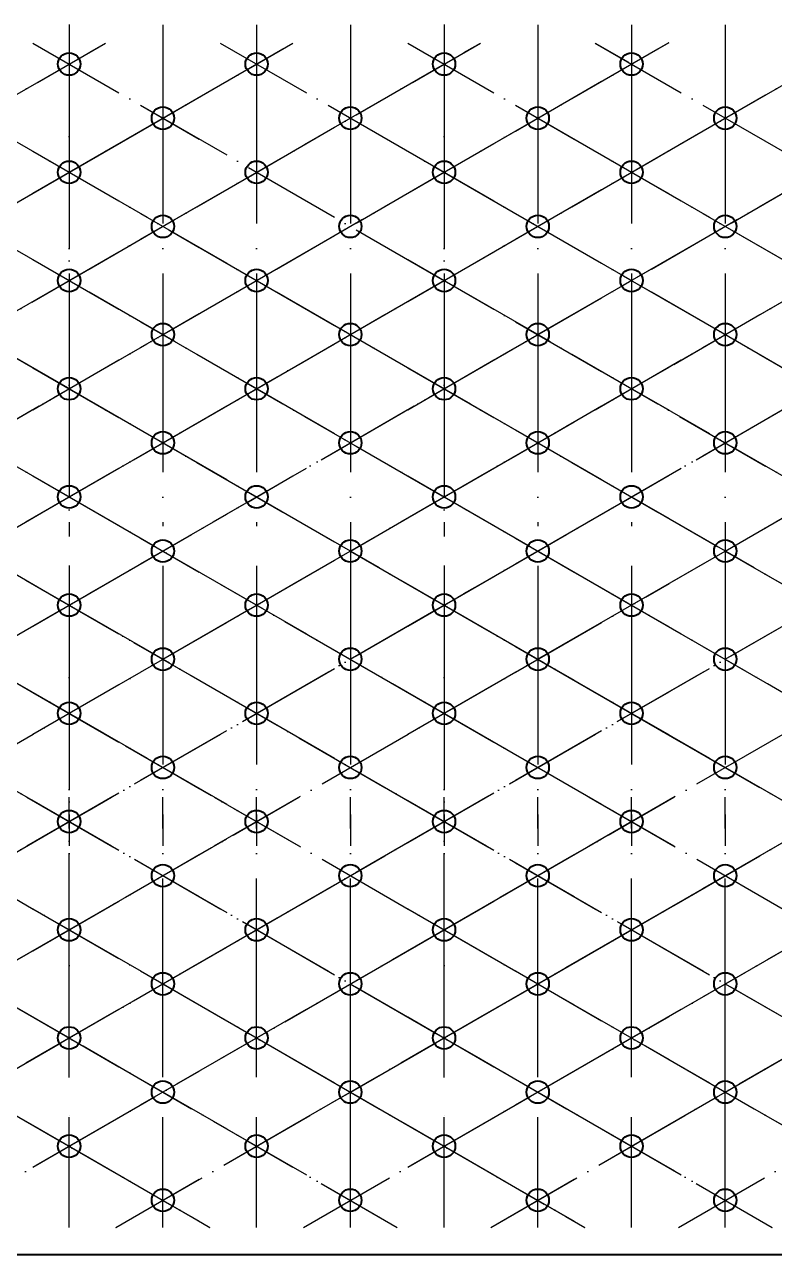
# Model space of a CAD drawing. Header units: millimetres. Extents: x 6220 to 53600, y -8031 to 13822.
# Drawn here: x 51968 to 52421, y -1063 to -321 of the extents above; entities that cross this region are included whole.
import ezdxf

# ---------------------------------------------------------------- set-up
doc = ezdxf.new("R2010")
doc.units = ezdxf.units.MM
doc.linetypes.add('ACAD_ISO04W100', pattern=[30, 24, -3, 0, -3])
doc.layers.add('粗线', color=7, linetype='Continuous', lineweight=40)
doc.layers.add('轮廓线', color=7, linetype='Continuous', lineweight=40)
doc.layers.add('轴线', color=5, linetype='ACAD_ISO04W100')

msp = doc.modelspace()

# ---------------------------------------------------------------- linework, layer by layer
at = {"layer": '粗线', "color": 0}
msp.add_line((49749.502, -1062.981), (53440.309, -1062.981), dxfattribs=at)
at = {"layer": '轮廓线', "color": 0}
for centre in [(51994.981, -344.61), (51994.981, -344.61), (51994.981, -344.61), (51994.981, -344.61), (51994.981, -344.61), (51994.981, -344.61), (52108.095, -344.61), (52108.095, -344.61), (52108.095, -344.61), (52108.095, -344.61), (52221.209, -344.61), (52221.209, -344.61), (52221.209, -344.61), (52221.209, -344.61), (52221.209, -344.61), (52221.209, -344.61), (52334.323, -344.61), (52334.323, -344.61), (52334.323, -344.61), (52334.323, -344.61), (52051.538, -377.263), (52051.538, -377.263), (52051.538, -377.263), (52051.538, -377.263), (52051.538, -377.263), (52051.538, -377.263), (52164.652, -377.263), (52164.652, -377.263), (52164.652, -377.263), (52164.652, -377.263), (52277.766, -377.263), (52277.766, -377.263), (52277.766, -377.263), (52277.766, -377.263), (52277.766, -377.263), (52277.766, -377.263), (52390.88, -377.263), (52390.88, -377.263), (51994.981, -409.916), (51994.981, -409.916), (51994.981, -409.916), (51994.981, -409.916), (51994.981, -409.916), (51994.981, -409.916), (52108.095, -409.916), (52108.095, -409.916), (52108.095, -409.916), (52108.095, -409.916), (52221.209, -409.916), (52221.209, -409.916), (52221.209, -409.916), (52221.209, -409.916), (52221.209, -409.916), (52221.209, -409.916), (52334.323, -409.916), (52334.323, -409.916), (52334.323, -409.916), (52334.323, -409.916), (52051.538, -442.569), (52051.538, -442.569), (52051.538, -442.569), (52051.538, -442.569), (52051.538, -442.569), (52051.538, -442.569), (52164.652, -442.569), (52164.652, -442.569), (52164.652, -442.569), (52164.652, -442.569), (52277.766, -442.569), (52277.766, -442.569), (52277.766, -442.569), (52277.766, -442.569), (52277.766, -442.569), (52277.766, -442.569), (52390.88, -442.569), (52390.88, -442.569), (51994.981, -475.223), (51994.981, -475.223), (51994.981, -475.223), (51994.981, -475.223), (51994.981, -475.223), (51994.981, -475.223), (52108.095, -475.223), (52108.095, -475.223), (52108.095, -475.223), (52108.095, -475.223), (52221.209, -475.223), (52221.209, -475.223), (52221.209, -475.223), (52221.209, -475.223), (52221.209, -475.223), (52221.209, -475.223), (52334.323, -475.223), (52334.323, -475.223), (52334.323, -475.223), (52334.323, -475.223), (52051.538, -507.876), (52051.538, -507.876), (52051.538, -507.876), (52051.538, -507.876), (52051.538, -507.876), (52051.538, -507.876), (52164.652, -507.876), (52164.652, -507.876), (52164.652, -507.876), (52164.652, -507.876), (52277.766, -507.876), (52277.766, -507.876), (52277.766, -507.876), (52277.766, -507.876), (52277.766, -507.876), (52277.766, -507.876), (52390.88, -507.876), (52390.88, -507.876), (51994.981, -540.529), (51994.981, -540.529), (51994.981, -540.529), (51994.981, -540.529), (51994.981, -540.529), (51994.981, -540.529), (52108.095, -540.529), (52108.095, -540.529), (52108.095, -540.529), (52108.095, -540.529), (52221.209, -540.529), (52221.209, -540.529), (52221.209, -540.529), (52221.209, -540.529), (52221.209, -540.529), (52221.209, -540.529), (52334.323, -540.529), (52334.323, -540.529), (52334.323, -540.529), (52334.323, -540.529), (52051.538, -573.182), (52051.538, -573.182), (52051.538, -573.182), (52051.538, -573.182), (52051.538, -573.182), (52051.538, -573.182), (52164.652, -573.182), (52164.652, -573.182), (52164.652, -573.182), (52164.652, -573.182), (52277.766, -573.182), (52277.766, -573.182), (52277.766, -573.182), (52277.766, -573.182), (52277.766, -573.182), (52277.766, -573.182), (52390.88, -573.182), (52390.88, -573.182), (51994.981, -605.835), (51994.981, -605.835), (51994.981, -605.835), (51994.981, -605.835), (51994.981, -605.835), (51994.981, -605.835), (51994.981, -605.835), (51994.981, -605.835), (51994.981, -605.835), (51994.981, -605.835), (51994.981, -605.835), (51994.981, -605.835), (52108.095, -605.835), (52108.095, -605.835), (52108.095, -605.835), (52108.095, -605.835), (52108.095, -605.835), (52108.095, -605.835), (52108.095, -605.835), (52108.095, -605.835), (52221.209, -605.835), (52221.209, -605.835), (52221.209, -605.835), (52221.209, -605.835), (52221.209, -605.835), (52221.209, -605.835), (52221.209, -605.835), (52221.209, -605.835), (52221.209, -605.835), (52221.209, -605.835), (52221.209, -605.835), (52221.209, -605.835), (52334.323, -605.835), (52334.323, -605.835), (52334.323, -605.835), (52334.323, -605.835), (52334.323, -605.835), (52334.323, -605.835), (52334.323, -605.835), (52334.323, -605.835), (52051.538, -638.489), (52051.538, -638.489), (52051.538, -638.489), (52051.538, -638.489), (52051.538, -638.489), (52051.538, -638.489), (52164.652, -638.489), (52164.652, -638.489), (52164.652, -638.489), (52164.652, -638.489), (52277.766, -638.489), (52277.766, -638.489), (52277.766, -638.489), (52277.766, -638.489), (52277.766, -638.489), (52277.766, -638.489), (52390.88, -638.489), (52390.88, -638.489), (51994.981, -671.142), (51994.981, -671.142), (51994.981, -671.142), (51994.981, -671.142), (51994.981, -671.142), (51994.981, -671.142), (51994.981, -671.142), (51994.981, -671.142), (51994.981, -671.142), (51994.981, -671.142), (51994.981, -671.142), (51994.981, -671.142), (52108.095, -671.142), (52108.095, -671.142), (52108.095, -671.142), (52108.095, -671.142), (52108.095, -671.142), (52108.095, -671.142), (52108.095, -671.142), (52108.095, -671.142), (52221.209, -671.142), (52221.209, -671.142), (52221.209, -671.142), (52221.209, -671.142), (52221.209, -671.142), (52221.209, -671.142), (52221.209, -671.142), (52221.209, -671.142), (52221.209, -671.142), (52221.209, -671.142), (52221.209, -671.142), (52221.209, -671.142), (52334.323, -671.142), (52334.323, -671.142), (52334.323, -671.142), (52334.323, -671.142), (52334.323, -671.142), (52334.323, -671.142), (52334.323, -671.142), (52334.323, -671.142), (52051.538, -703.795), (52051.538, -703.795), (52051.538, -703.795), (52051.538, -703.795), (52164.652, -703.795), (52164.652, -703.795), (52164.652, -703.795), (52164.652, -703.795), (52277.766, -703.795), (52277.766, -703.795), (52277.766, -703.795), (52277.766, -703.795), (52390.88, -703.795), (52390.88, -703.795), (51994.981, -736.448), (51994.981, -736.448), (51994.981, -736.448), (51994.981, -736.448), (51994.981, -736.448), (51994.981, -736.448), (52108.095, -736.448), (52108.095, -736.448), (52108.095, -736.448), (52108.095, -736.448), (52221.209, -736.448), (52221.209, -736.448), (52221.209, -736.448), (52221.209, -736.448), (52221.209, -736.448), (52221.209, -736.448), (52334.323, -736.448), (52334.323, -736.448), (52334.323, -736.448), (52334.323, -736.448), (52051.538, -769.102), (52051.538, -769.102), (52051.538, -769.102), (52051.538, -769.102), (52164.652, -769.102), (52164.652, -769.102), (52164.652, -769.102), (52164.652, -769.102), (52277.766, -769.102), (52277.766, -769.102), (52277.766, -769.102), (52277.766, -769.102), (52390.88, -769.102), (52390.88, -769.102), (51994.981, -801.755), (51994.981, -801.755), (51994.981, -801.755), (51994.981, -801.755), (51994.981, -801.755), (51994.981, -801.755), (51994.981, -801.755), (51994.981, -801.755), (51994.981, -801.755), (51994.981, -801.755), (51994.981, -801.755), (51994.981, -801.755), (52108.095, -801.755), (52108.095, -801.755), (52108.095, -801.755), (52108.095, -801.755), (52108.095, -801.755), (52108.095, -801.755), (52108.095, -801.755), (52108.095, -801.755), (52221.209, -801.755), (52221.209, -801.755), (52221.209, -801.755), (52221.209, -801.755), (52221.209, -801.755), (52221.209, -801.755), (52221.209, -801.755), (52221.209, -801.755), (52221.209, -801.755), (52221.209, -801.755), (52221.209, -801.755), (52221.209, -801.755), (52334.323, -801.755), (52334.323, -801.755), (52334.323, -801.755), (52334.323, -801.755), (52334.323, -801.755), (52334.323, -801.755), (52334.323, -801.755), (52334.323, -801.755), (52051.538, -834.408), (52051.538, -834.408), (52051.538, -834.408), (52051.538, -834.408), (52164.652, -834.408), (52164.652, -834.408), (52164.652, -834.408), (52164.652, -834.408), (52277.766, -834.408), (52277.766, -834.408), (52277.766, -834.408), (52277.766, -834.408), (52390.88, -834.408), (52390.88, -834.408), (51994.981, -867.061), (51994.981, -867.061), (51994.981, -867.061), (51994.981, -867.061), (51994.981, -867.061), (51994.981, -867.061), (52108.095, -867.061), (52108.095, -867.061), (52108.095, -867.061), (52108.095, -867.061), (52221.209, -867.061), (52221.209, -867.061), (52221.209, -867.061), (52221.209, -867.061), (52221.209, -867.061), (52221.209, -867.061), (52334.323, -867.061), (52334.323, -867.061), (52334.323, -867.061), (52334.323, -867.061), (52051.538, -899.714), (52051.538, -899.714), (52051.538, -899.714), (52051.538, -899.714), (52164.652, -899.714), (52164.652, -899.714), (52164.652, -899.714), (52164.652, -899.714), (52277.766, -899.714), (52277.766, -899.714), (52277.766, -899.714), (52277.766, -899.714), (52390.88, -899.714), (52390.88, -899.714), (51994.981, -932.368), (51994.981, -932.368), (51994.981, -932.368), (51994.981, -932.368), (51994.981, -932.368), (51994.981, -932.368), (51994.981, -932.368), (51994.981, -932.368), (51994.981, -932.368), (51994.981, -932.368), (51994.981, -932.368), (51994.981, -932.368), (52108.095, -932.368), (52108.095, -932.368), (52108.095, -932.368), (52108.095, -932.368), (52108.095, -932.368), (52108.095, -932.368), (52108.095, -932.368), (52108.095, -932.368), (52221.209, -932.368), (52221.209, -932.368), (52221.209, -932.368), (52221.209, -932.368), (52221.209, -932.368), (52221.209, -932.368), (52221.209, -932.368), (52221.209, -932.368), (52221.209, -932.368), (52221.209, -932.368), (52221.209, -932.368), (52221.209, -932.368), (52334.323, -932.368), (52334.323, -932.368), (52334.323, -932.368), (52334.323, -932.368), (52334.323, -932.368), (52334.323, -932.368), (52334.323, -932.368), (52334.323, -932.368), (52051.538, -965.021), (52051.538, -965.021), (52051.538, -965.021), (52051.538, -965.021), (52051.538, -965.021), (52051.538, -965.021), (52164.652, -965.021), (52164.652, -965.021), (52164.652, -965.021), (52164.652, -965.021), (52277.766, -965.021), (52277.766, -965.021), (52277.766, -965.021), (52277.766, -965.021), (52277.766, -965.021), (52277.766, -965.021), (52390.88, -965.021), (52390.88, -965.021), (51994.981, -997.674), (51994.981, -997.674), (51994.981, -997.674), (51994.981, -997.674), (51994.981, -997.674), (51994.981, -997.674), (51994.981, -997.674), (51994.981, -997.674), (51994.981, -997.674), (51994.981, -997.674), (51994.981, -997.674), (51994.981, -997.674), (52108.095, -997.674), (52108.095, -997.674), (52108.095, -997.674), (52108.095, -997.674), (52108.095, -997.674), (52108.095, -997.674), (52108.095, -997.674), (52108.095, -997.674), (52221.209, -997.674), (52221.209, -997.674), (52221.209, -997.674), (52221.209, -997.674), (52221.209, -997.674), (52221.209, -997.674), (52221.209, -997.674), (52221.209, -997.674), (52221.209, -997.674), (52221.209, -997.674), (52221.209, -997.674), (52221.209, -997.674), (52334.323, -997.674), (52334.323, -997.674), (52334.323, -997.674), (52334.323, -997.674), (52334.323, -997.674), (52334.323, -997.674), (52334.323, -997.674), (52334.323, -997.674), (52051.538, -1030.327), (52051.538, -1030.327), (52051.538, -1030.327), (52051.538, -1030.327), (52051.538, -1030.327), (52051.538, -1030.327), (52164.652, -1030.327), (52164.652, -1030.327), (52164.652, -1030.327), (52164.652, -1030.327), (52277.766, -1030.327), (52277.766, -1030.327), (52277.766, -1030.327), (52277.766, -1030.327), (52277.766, -1030.327), (52277.766, -1030.327), (52390.88, -1030.327), (52390.88, -1030.327)]:
    msp.add_circle(centre, 6.754, dxfattribs=at)
at = {"layer": '轴线', "color": 0, "ltscale": 2.5}
for p, q in [((51994.981, -320.8), (51994.981, -629.645)), ((51994.981, -320.8), (51994.981, -629.645)), ((52221.209, -320.8), (52221.209, -629.645)), ((52221.209, -320.8), (52221.209, -629.645)), ((51520.58, -331.94), (52016.925, -618.505)), ((51520.58, -618.505), (52016.925, -331.94)), ((51520.58, -331.94), (52016.925, -618.505)), ((51520.58, -618.505), (52016.925, -331.94)), ((51633.694, -331.94), (52073.478, -585.849)), ((51633.694, -331.94), (52073.478, -585.849)), ((51746.808, -331.94), (52073.478, -520.543)), ((51746.808, -331.94), (52243.153, -618.505)), ((51746.808, -487.892), (52016.925, -331.94)), ((51746.808, -553.199), (52130.039, -331.94)), ((51746.808, -618.505), (52243.153, -331.94)), ((51746.808, -331.94), (52073.478, -520.543)), ((51746.808, -331.94), (52243.153, -618.505)), ((51746.808, -487.892), (52016.925, -331.94)), ((51746.808, -553.199), (52130.039, -331.94)), ((51746.808, -618.505), (52243.153, -331.94)), ((51859.922, -331.94), (52073.478, -455.236)), ((51859.922, -331.94), (52299.706, -585.849)), ((51859.922, -331.94), (52073.478, -455.236)), ((51859.922, -331.94), (52299.706, -585.849)), ((51973.036, -553.199), (52356.944, -331.549)), ((51973.036, -331.94), (52073.478, -389.93)), ((51973.036, -331.94), (52299.706, -520.543)), ((51973.036, -331.94), (52356.944, -553.589)), ((51973.036, -422.586), (52130.039, -331.94)), ((51973.036, -487.892), (52243.153, -331.94)), ((51973.036, -331.94), (52073.478, -389.93)), ((51973.036, -331.94), (52299.706, -520.543)), ((51973.036, -331.94), (52469.381, -618.505)), ((51973.036, -422.586), (52130.039, -331.94)), ((51973.036, -487.892), (52243.153, -331.94)), ((51973.036, -553.199), (52356.267, -331.94)), ((51973.036, -618.505), (52469.381, -331.94)), ((52086.15, -331.94), (52299.706, -455.236)), ((52086.15, -331.94), (52356.944, -488.283)), ((52086.15, -331.94), (52299.706, -455.236)), ((52086.15, -331.94), (52525.934, -585.849)), ((52199.264, -422.586), (52356.944, -331.549)), ((52199.264, -331.94), (52299.706, -389.93)), ((52199.264, -331.94), (52356.944, -422.976)), ((52199.264, -331.94), (52356.944, -422.976)), ((52199.264, -331.94), (52299.706, -389.93)), ((52199.264, -331.94), (52525.934, -520.543)), ((52199.264, -331.94), (52695.609, -618.505)), ((52199.264, -422.586), (52356.267, -331.94)), ((52199.264, -487.892), (52469.381, -331.94)), ((52199.264, -553.199), (52582.495, -331.94)), ((52199.264, -618.505), (52695.609, -331.94)), ((52312.378, -331.94), (52332.479, -343.545)), ((52312.378, -331.94), (52332.479, -343.545)), ((52312.378, -331.94), (52525.934, -455.236)), ((52312.378, -331.94), (52752.162, -585.849)), ((52312.378, -331.94), (52808.723, -618.505)), ((52312.378, -553.199), (52695.609, -331.94)), ((52312.378, -618.505), (52808.723, -331.94)), ((51633.694, -618.505), (52073.478, -364.596)), ((51633.694, -618.505), (52073.478, -364.596)), ((51859.922, -618.505), (52299.706, -364.596)), ((51859.922, -618.505), (52299.706, -364.596)), ((52086.15, -618.505), (52525.934, -364.596)), ((52312.378, -618.505), (52752.162, -364.596)), ((51746.808, -397.247), (52130.039, -618.505)), ((51746.808, -397.247), (52130.039, -618.505)), ((51973.036, -618.505), (52356.944, -396.856)), ((51973.036, -397.247), (52356.944, -618.896)), ((51973.036, -397.247), (52356.267, -618.505)), ((52199.264, -487.892), (52356.944, -396.856)), ((52199.264, -397.247), (52356.944, -488.283)), ((52199.264, -397.247), (52582.495, -618.505)), ((52312.378, -397.247), (52695.609, -618.505)), ((51712.195, -638.489), (52073.478, -429.902)), ((51712.195, -638.489), (52073.478, -429.902)), ((51938.423, -638.489), (52299.706, -429.902)), ((51938.423, -638.489), (52299.706, -429.902)), ((52164.652, -638.489), (52525.934, -429.902)), ((52390.88, -638.489), (52752.162, -429.902)), ((51746.808, -462.553), (52016.925, -618.505)), ((51746.808, -462.553), (52016.925, -618.505)), ((51973.036, -462.553), (52243.153, -618.505)), ((51973.036, -462.553), (52243.153, -618.505)), ((52086.15, -618.505), (52356.944, -462.162)), ((52199.264, -553.199), (52356.944, -462.162)), ((52199.264, -462.553), (52356.944, -553.589)), ((52199.264, -462.553), (52469.381, -618.505)), ((51790.697, -658.472), (52073.478, -495.209)), ((51790.697, -658.472), (52073.478, -495.209)), ((52016.925, -658.472), (52299.706, -495.209)), ((52016.925, -658.472), (52299.706, -495.209)), ((52243.153, -658.472), (52525.934, -495.209)), ((51973.036, -527.859), (52164.652, -638.489)), ((51973.036, -527.859), (52164.652, -638.489)), ((52164.652, -638.489), (52356.944, -527.469)), ((52199.264, -618.505), (52356.944, -527.469)), ((52199.264, -527.859), (52356.944, -618.896)), ((52199.264, -527.859), (52390.88, -638.489)), ((51903.811, -658.472), (52073.478, -560.515)), ((51903.811, -658.472), (52073.478, -560.515)), ((52130.039, -658.472), (52299.706, -560.515)), ((52130.039, -658.472), (52299.706, -560.515)), ((52356.267, -658.472), (52525.934, -560.515)), ((51973.036, -593.166), (52073.478, -651.156)), ((51973.036, -683.811), (52130.039, -593.166)), ((51973.036, -593.166), (52073.478, -651.156)), ((51973.036, -683.811), (52130.039, -593.166)), ((52199.264, -683.811), (52356.944, -592.775)), ((52199.264, -593.166), (52356.944, -684.202)), ((52199.264, -593.166), (52299.706, -651.156)), ((52199.264, -683.811), (52356.267, -593.166)), ((52243.153, -658.472), (52356.944, -592.775)), ((51768.752, -605.835), (52133.65, -816.509)), ((51768.752, -605.835), (52133.65, -816.509)), ((51994.981, -605.835), (52356.944, -814.815)), ((51994.981, -605.835), (52359.878, -816.509)), ((52221.209, -605.835), (52356.944, -684.202)), ((52221.209, -605.835), (52586.106, -816.509)), ((52312.378, -618.505), (52332.479, -606.9)), ((52334.323, -605.835), (52699.22, -816.509)), ((51903.811, -618.505), (52073.478, -716.462)), ((51903.811, -618.505), (52073.478, -716.462)), ((52130.039, -618.505), (52299.706, -716.462)), ((52130.039, -618.505), (52299.706, -716.462)), ((52356.267, -618.505), (52525.934, -716.462)), ((51712.195, -638.489), (52020.536, -816.509)), ((51712.195, -638.489), (52020.536, -816.509)), ((51938.423, -638.489), (52246.764, -816.509)), ((51938.423, -638.489), (52246.764, -816.509)), ((51973.036, -749.118), (52164.652, -638.489)), ((51973.036, -749.118), (52164.652, -638.489)), ((52164.652, -638.489), (52356.944, -749.509)), ((52164.652, -638.489), (52472.992, -816.509)), ((52199.264, -749.118), (52390.88, -638.489)), ((52390.88, -638.489), (52699.22, -816.509)), ((51994.981, -647.332), (51994.981, -816.509)), ((51994.981, -647.332), (51994.981, -816.509)), ((52221.209, -647.332), (52221.209, -816.509)), ((52221.209, -647.332), (52221.209, -816.509)), ((51743.197, -816.509), (52016.925, -658.472)), ((51743.197, -816.509), (52016.925, -658.472)), ((51746.808, -658.472), (52020.536, -816.509)), ((51746.808, -814.424), (52016.925, -658.472)), ((51746.808, -658.472), (52020.536, -816.509)), ((51746.808, -814.424), (52016.925, -658.472)), ((51856.311, -816.509), (52130.039, -658.472)), ((51856.311, -816.509), (52130.039, -658.472)), ((51859.922, -658.472), (52073.478, -781.769)), ((51859.922, -658.472), (52073.478, -781.769)), ((51969.425, -816.509), (52243.153, -658.472)), ((51969.425, -816.509), (52243.153, -658.472)), ((51973.036, -658.472), (52246.764, -816.509)), ((51973.036, -814.424), (52243.153, -658.472)), ((51973.036, -658.472), (52246.764, -816.509)), ((51973.036, -814.424), (52243.153, -658.472)), ((52082.539, -816.509), (52356.944, -658.082)), ((52082.539, -816.509), (52356.944, -658.082)), ((52082.539, -816.509), (52356.267, -658.472)), ((52086.15, -658.472), (52299.706, -781.769)), ((52086.15, -658.472), (52299.706, -781.769)), ((52195.653, -816.509), (52469.381, -658.472)), ((52199.264, -749.118), (52356.944, -658.082)), ((52199.264, -658.472), (52356.944, -749.509)), ((52199.264, -658.472), (52472.992, -816.509)), ((52199.264, -814.424), (52469.381, -658.472)), ((52308.767, -816.509), (52582.495, -658.472)), ((52312.378, -658.472), (52332.479, -670.077)), ((52312.378, -658.472), (52525.934, -781.769)), ((52312.378, -658.472), (52586.106, -816.509)), ((51856.311, -816.509), (52073.478, -691.128)), ((51856.311, -816.509), (52073.478, -691.128)), ((52082.539, -816.509), (52299.706, -691.128)), ((52308.767, -816.509), (52525.934, -691.128)), ((51973.036, -723.779), (52133.65, -816.509)), ((51973.036, -723.779), (52133.65, -816.509)), ((52195.653, -816.509), (52356.944, -723.388)), ((52199.264, -814.424), (52356.944, -723.388)), ((52199.264, -723.779), (52356.944, -814.815)), ((52199.264, -723.779), (52359.878, -816.509)), ((52312.378, -723.779), (52472.992, -816.509)), ((51969.425, -816.509), (52073.478, -756.435)), ((51969.425, -816.509), (52073.478, -756.435)), ((52195.653, -816.509), (52299.706, -756.435)), ((52195.653, -816.509), (52299.706, -756.435)), ((51712.195, -965.021), (52020.536, -787)), ((51712.195, -965.021), (52020.536, -787)), ((51743.197, -787), (52016.925, -945.037)), ((51743.197, -787), (52016.925, -945.037)), ((51746.808, -945.037), (52020.536, -787)), ((51746.808, -945.037), (52020.536, -787)), ((51746.808, -789.085), (52016.925, -945.037)), ((51746.808, -789.085), (52016.925, -945.037)), ((51768.752, -997.674), (52133.65, -787)), ((51768.752, -997.674), (52133.65, -787)), ((51856.311, -787), (52073.478, -912.382)), ((51856.311, -787), (52130.039, -945.037)), ((51856.311, -787), (52073.478, -912.382)), ((51856.311, -787), (52130.039, -945.037)), ((51938.423, -965.021), (52246.764, -787)), ((51938.423, -965.021), (52246.764, -787)), ((51969.425, -787), (52073.478, -847.075)), ((51969.425, -787), (52243.153, -945.037)), ((51969.425, -787), (52073.478, -847.075)), ((51969.425, -787), (52243.153, -945.037)), ((51973.036, -945.037), (52246.764, -787)), ((51973.036, -879.731), (52133.65, -787)), ((51973.036, -814.424), (52020.536, -787)), ((51973.036, -945.037), (52246.764, -787)), ((51973.036, -879.731), (52133.65, -787)), ((51973.036, -814.424), (52020.536, -787)), ((51973.036, -789.085), (52020.536, -816.509)), ((51973.036, -789.085), (52243.153, -945.037)), ((51973.036, -789.085), (52020.536, -816.509)), ((51973.036, -789.085), (52243.153, -945.037)), ((51994.981, -956.177), (51994.981, -787)), ((51994.981, -956.177), (51994.981, -787)), ((51994.981, -997.674), (52359.878, -787)), ((51994.981, -997.674), (52356.944, -788.695)), ((52082.539, -787), (52356.944, -945.428)), ((52082.539, -787), (52356.944, -945.428)), ((52082.539, -787), (52299.706, -912.382)), ((52082.539, -787), (52356.267, -945.037)), ((52164.652, -965.021), (52472.992, -787)), ((52195.653, -787), (52299.706, -847.075)), ((52195.653, -787), (52356.944, -880.121)), ((52195.653, -787), (52299.706, -847.075)), ((52195.653, -787), (52469.381, -945.037)), ((52199.264, -814.424), (52246.764, -787)), ((52199.264, -945.037), (52472.992, -787)), ((52199.264, -879.731), (52359.878, -787)), ((52199.264, -814.424), (52246.764, -787)), ((52199.264, -879.731), (52356.944, -788.695)), ((52199.264, -789.085), (52246.764, -816.509)), ((52199.264, -789.085), (52356.944, -880.121)), ((52199.264, -789.085), (52246.764, -816.509)), ((52199.264, -789.085), (52469.381, -945.037)), ((52221.209, -956.177), (52221.209, -787)), ((52221.209, -956.177), (52221.209, -787)), ((52221.209, -997.674), (52586.106, -787)), ((52308.767, -787), (52356.944, -814.815)), ((52308.767, -787), (52356.944, -814.815)), ((52308.767, -787), (52525.934, -912.382)), ((52308.767, -787), (52582.495, -945.037)), ((52308.767, -816.509), (52356.944, -788.695)), ((52308.767, -816.509), (52356.944, -788.695)), ((52312.378, -945.037), (52586.106, -787)), ((52312.378, -879.731), (52472.992, -787)), ((52334.323, -997.674), (52699.22, -787)), ((52390.88, -965.021), (52699.22, -787)), ((51859.922, -945.037), (52073.478, -821.741)), ((51859.922, -945.037), (52073.478, -821.741)), ((52086.15, -945.037), (52299.706, -821.741)), ((52086.15, -945.037), (52299.706, -821.741)), ((52312.378, -945.037), (52525.934, -821.741)), ((51973.036, -854.392), (52164.652, -965.021)), ((51973.036, -854.392), (52164.652, -965.021)), ((52164.652, -965.021), (52356.944, -854.001)), ((52199.264, -945.037), (52356.944, -854.001)), ((52199.264, -854.392), (52356.944, -945.428)), ((52199.264, -854.392), (52390.88, -965.021)), ((51903.811, -985.005), (52073.478, -887.047)), ((51903.811, -985.005), (52073.478, -887.047)), ((52130.039, -985.005), (52299.706, -887.047)), ((52130.039, -985.005), (52299.706, -887.047)), ((52356.267, -985.005), (52525.934, -887.047)), ((51973.036, -919.698), (52130.039, -1010.344)), ((51973.036, -919.698), (52130.039, -1010.344)), ((52199.264, -1010.344), (52356.944, -919.307)), ((52199.264, -919.698), (52356.944, -1010.734)), ((52199.264, -919.698), (52356.267, -1010.344)), ((52221.209, -997.674), (52356.944, -919.307)), ((52312.378, -945.037), (52332.479, -933.432)), ((51903.811, -945.037), (52073.478, -1042.994)), ((51903.811, -945.037), (52073.478, -1042.994)), ((52016.925, -945.037), (52192.964, -1046.673)), ((52016.925, -945.037), (52192.964, -1046.673)), ((52130.039, -945.037), (52299.706, -1042.994)), ((52130.039, -945.037), (52299.706, -1042.994)), ((52243.153, -945.037), (52356.944, -1010.734)), ((52243.153, -945.037), (52419.192, -1046.673)), ((52356.267, -945.037), (52525.934, -1042.994)), ((51973.036, -1010.344), (52073.478, -952.354)), ((51973.036, -1010.344), (52073.478, -952.354)), ((52199.264, -1010.344), (52299.706, -952.354)), ((51938.423, -965.021), (52079.85, -1046.673)), ((51938.423, -965.021), (52079.85, -1046.673)), ((52023.225, -1046.673), (52164.652, -965.021)), ((52023.225, -1046.673), (52164.652, -965.021)), ((52164.652, -965.021), (52306.078, -1046.673)), ((52164.652, -965.021), (52306.078, -1046.673)), ((52249.454, -1046.673), (52390.88, -965.021)), ((52390.88, -965.021), (52532.306, -1046.673)), ((51994.981, -1046.673), (51994.981, -973.864)), ((51994.981, -1046.673), (51994.981, -973.864)), ((52221.209, -1046.673), (52221.209, -973.864)), ((52221.209, -1046.673), (52221.209, -973.864)), ((51910.111, -1046.673), (52016.925, -985.005)), ((51910.111, -1046.673), (52016.925, -985.005)), ((51910.111, -1046.673), (52016.925, -985.005)), ((51910.111, -1046.673), (52016.925, -985.005)), ((51973.036, -985.005), (52079.85, -1046.673)), ((51973.036, -985.005), (52079.85, -1046.673)), ((52023.225, -1046.673), (52130.039, -985.005)), ((52023.225, -1046.673), (52130.039, -985.005)), ((52086.15, -985.005), (52192.964, -1046.673)), ((52086.15, -985.005), (52192.964, -1046.673)), ((52136.34, -1046.673), (52243.153, -985.005)), ((52136.34, -1046.673), (52243.153, -985.005)), ((52136.34, -1046.673), (52243.153, -985.005)), ((52136.34, -1046.673), (52243.153, -985.005)), ((52199.264, -985.005), (52306.078, -1046.673)), ((52199.264, -985.005), (52306.078, -1046.673)), ((52249.454, -1046.673), (52356.944, -984.614)), ((52249.454, -1046.673), (52356.944, -984.614)), ((52249.454, -1046.673), (52356.267, -985.005)), ((52312.378, -985.005), (52332.479, -996.61)), ((52312.378, -985.005), (52419.192, -1046.673)), ((52312.378, -985.005), (52419.192, -1046.673)), ((52362.568, -1046.673), (52469.381, -985.005)), ((52362.568, -1046.673), (52469.381, -985.005)), ((52023.225, -1046.673), (52073.478, -1017.66)), ((52023.225, -1046.673), (52073.478, -1017.66)), ((52249.454, -1046.673), (52299.706, -1017.66)), ((52249.454, -1046.673), (52299.706, -1017.66))]:
    msp.add_line(p, q, dxfattribs=at)
at = {"layer": '轴线', "color": 0, "ltscale": 5}
for p, q in [((51994.981, -320.869), (51994.981, -623.399)), ((51994.981, -320.869), (51994.981, -623.399)), ((51994.981, -320.869), (51994.981, -623.399)), ((51994.981, -320.869), (51994.981, -623.399)), ((52051.538, -320.869), (52051.538, -623.399)), ((52051.538, -320.869), (52051.538, -623.399)), ((52051.538, -320.869), (52051.538, -623.399)), ((52051.538, -320.869), (52051.538, -623.399)), ((52051.538, -320.869), (52051.538, -623.399)), ((52051.538, -320.869), (52051.538, -623.399)), ((52108.095, -320.869), (52108.095, -623.399)), ((52108.095, -320.869), (52108.095, -623.399)), ((52108.095, -320.869), (52108.095, -623.399)), ((52108.095, -320.869), (52108.095, -623.399)), ((52164.652, -320.869), (52164.652, -623.399)), ((52164.652, -320.869), (52164.652, -657.374)), ((52164.652, -320.869), (52164.652, -623.399)), ((52164.652, -320.869), (52164.652, -657.374)), ((52221.209, -320.869), (52221.209, -623.399)), ((52221.209, -320.869), (52221.209, -623.399)), ((52221.209, -320.869), (52221.209, -623.399)), ((52221.209, -320.869), (52221.209, -623.399)), ((52277.766, -320.869), (52277.766, -623.399)), ((52277.766, -320.869), (52277.766, -623.399)), ((52277.766, -320.869), (52277.766, -623.399)), ((52277.766, -320.869), (52277.766, -623.399)), ((52277.766, -320.869), (52277.766, -623.399)), ((52277.766, -320.869), (52277.766, -623.399)), ((52334.323, -320.869), (52334.323, -623.399)), ((52334.323, -320.869), (52334.323, -623.399)), ((52334.323, -320.869), (52334.323, -623.399)), ((52334.323, -320.869), (52334.323, -623.399)), ((52390.88, -320.869), (52390.88, -623.399)), ((52390.88, -320.869), (52390.88, -657.374)), ((51994.981, -647.401), (51994.981, -816.509)), ((51994.981, -647.401), (51994.981, -816.509)), ((51994.981, -647.401), (51994.981, -816.509)), ((51994.981, -647.401), (51994.981, -816.509)), ((52051.538, -647.401), (52051.538, -816.509)), ((52051.538, -647.401), (52051.538, -816.509)), ((52051.538, -647.401), (52051.538, -816.509)), ((52051.538, -647.401), (52051.538, -816.509)), ((52108.095, -647.401), (52108.095, -816.509)), ((52108.095, -647.401), (52108.095, -816.509)), ((52108.095, -647.401), (52108.095, -816.509)), ((52108.095, -647.401), (52108.095, -816.509)), ((52164.652, -647.401), (52164.652, -816.509)), ((52164.652, -647.401), (52164.652, -816.509)), ((52164.652, -647.401), (52164.652, -816.509)), ((52164.652, -647.401), (52164.652, -816.509)), ((52221.209, -647.401), (52221.209, -816.509)), ((52221.209, -647.401), (52221.209, -816.509)), ((52221.209, -647.401), (52221.209, -816.509)), ((52221.209, -647.401), (52221.209, -816.509)), ((52277.766, -647.401), (52277.766, -816.509)), ((52277.766, -647.401), (52277.766, -816.509)), ((52277.766, -647.401), (52277.766, -816.509)), ((52277.766, -647.401), (52277.766, -816.509)), ((52334.323, -647.401), (52334.323, -816.509)), ((52334.323, -647.401), (52334.323, -816.509)), ((52334.323, -647.401), (52334.323, -816.509)), ((52334.323, -647.401), (52334.323, -816.509)), ((52390.88, -647.401), (52390.88, -816.509)), ((52390.88, -647.401), (52390.88, -816.509)), ((51994.981, -956.109), (51994.981, -787)), ((51994.981, -956.109), (51994.981, -787)), ((51994.981, -956.109), (51994.981, -787)), ((51994.981, -956.109), (51994.981, -787)), ((52051.538, -956.109), (52051.538, -787)), ((52051.538, -956.109), (52051.538, -787)), ((52051.538, -956.109), (52051.538, -787)), ((52051.538, -956.109), (52051.538, -787)), ((52108.095, -956.109), (52108.095, -787)), ((52108.095, -956.109), (52108.095, -787)), ((52108.095, -956.109), (52108.095, -787)), ((52108.095, -956.109), (52108.095, -787)), ((52164.652, -956.109), (52164.652, -787)), ((52164.652, -956.109), (52164.652, -787)), ((52164.652, -956.109), (52164.652, -787)), ((52164.652, -956.109), (52164.652, -787)), ((52221.209, -956.109), (52221.209, -787)), ((52221.209, -956.109), (52221.209, -787)), ((52221.209, -956.109), (52221.209, -787)), ((52221.209, -956.109), (52221.209, -787)), ((52277.766, -956.109), (52277.766, -787)), ((52277.766, -956.109), (52277.766, -787)), ((52277.766, -956.109), (52277.766, -787)), ((52277.766, -956.109), (52277.766, -787)), ((52334.323, -956.109), (52334.323, -787)), ((52334.323, -956.109), (52334.323, -787)), ((52334.323, -956.109), (52334.323, -787)), ((52334.323, -956.109), (52334.323, -787)), ((52390.88, -956.109), (52390.88, -787)), ((52390.88, -956.109), (52390.88, -787)), ((52164.652, -1046.673), (52164.652, -946.136)), ((52164.652, -1046.673), (52164.652, -946.136)), ((52390.88, -1046.673), (52390.88, -946.136)), ((51994.981, -1046.673), (51994.981, -980.111)), ((51994.981, -1046.673), (51994.981, -980.111)), ((51994.981, -1046.673), (51994.981, -980.111)), ((51994.981, -1046.673), (51994.981, -980.111)), ((52051.538, -1046.673), (52051.538, -980.111)), ((52051.538, -1046.673), (52051.538, -980.111)), ((52051.538, -1046.673), (52051.538, -980.111)), ((52051.538, -1046.673), (52051.538, -980.111)), ((52051.538, -1046.673), (52051.538, -980.111)), ((52051.538, -1046.673), (52051.538, -980.111)), ((52108.095, -1046.673), (52108.095, -980.111)), ((52108.095, -1046.673), (52108.095, -980.111)), ((52108.095, -1046.673), (52108.095, -980.111)), ((52108.095, -1046.673), (52108.095, -980.111)), ((52164.652, -1046.673), (52164.652, -980.111)), ((52164.652, -1046.673), (52164.652, -980.111)), ((52221.209, -1046.673), (52221.209, -980.111)), ((52221.209, -1046.673), (52221.209, -980.111)), ((52221.209, -1046.673), (52221.209, -980.111)), ((52221.209, -1046.673), (52221.209, -980.111)), ((52277.766, -1046.673), (52277.766, -980.111)), ((52277.766, -1046.673), (52277.766, -980.111)), ((52277.766, -1046.673), (52277.766, -980.111)), ((52277.766, -1046.673), (52277.766, -980.111)), ((52277.766, -1046.673), (52277.766, -980.111)), ((52277.766, -1046.673), (52277.766, -980.111)), ((52334.323, -1046.673), (52334.323, -980.111)), ((52334.323, -1046.673), (52334.323, -980.111)), ((52334.323, -1046.673), (52334.323, -980.111)), ((52334.323, -1046.673), (52334.323, -980.111)), ((52390.88, -1046.673), (52390.88, -980.111))]:
    msp.add_line(p, q, dxfattribs=at)

doc.saveas('drawing.dxf')
